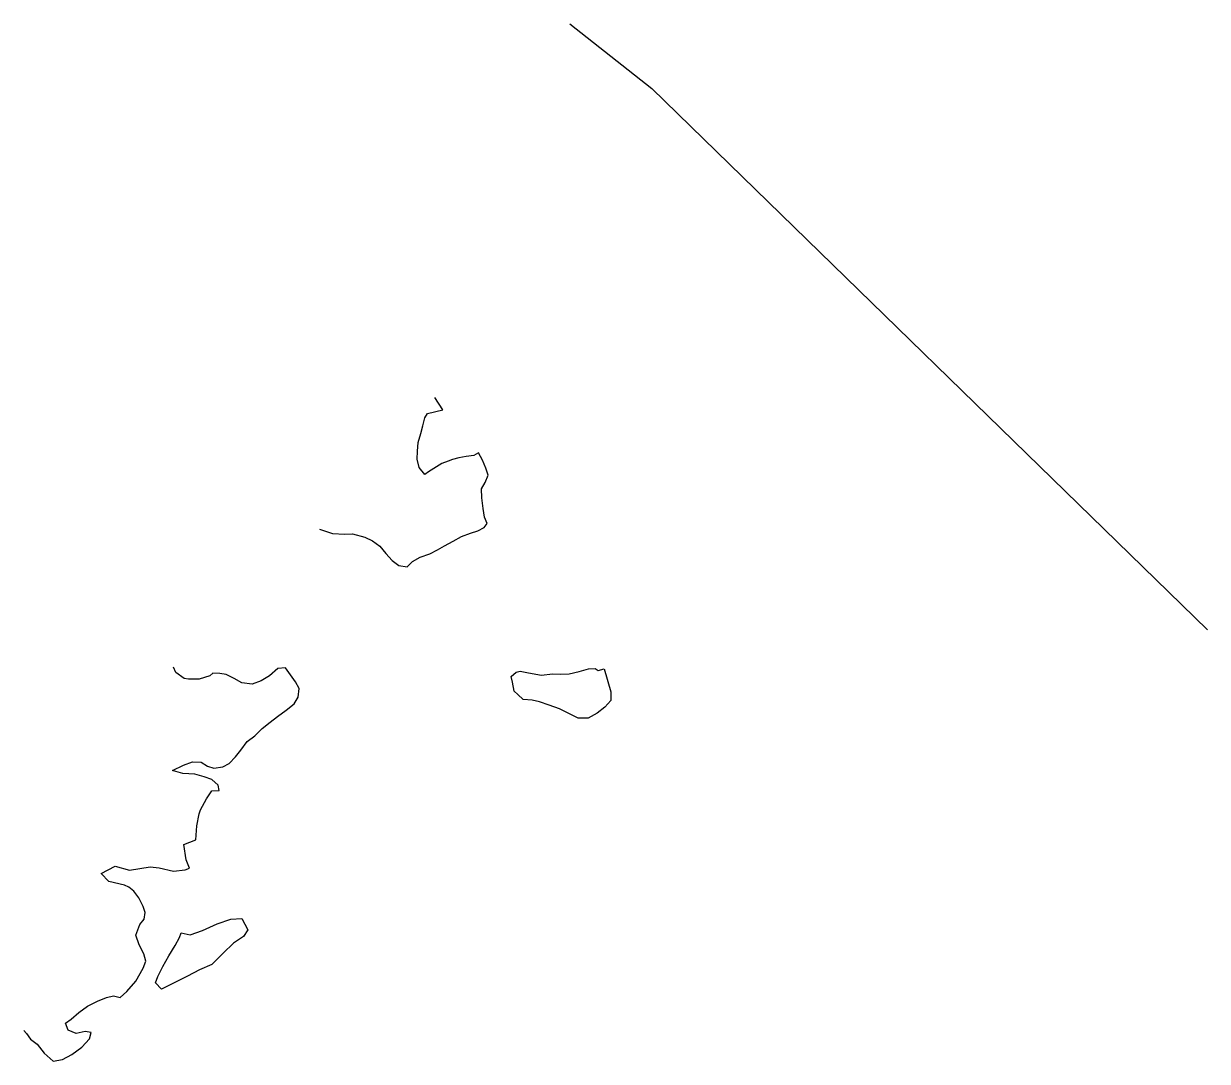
# Model space of a CAD drawing. Header units: inches. Extents: x 1415625 to 1415915, y 4192323 to 4192578.
import ezdxf

# ---------------------------------------------------------------- set-up
doc = ezdxf.new("R2010")
doc.units = ezdxf.units.IN
doc.header["$MEASUREMENT"] = 0

msp = doc.modelspace()

# ---------------------------------------------------------------- linework, layer by layer
for points in [[(1415759.16, 4192577.89), (1415779.27, 4192561.97), (1415915.48, 4192429.22)], [(1415697.84, 4192453.92), (1415701.03, 4192452.89), (1415704.03, 4192452.75), (1415705.93, 4192452.78), (1415708.9, 4192451.98), (1415710.84, 4192451.12), (1415712.6, 4192449.81), (1415714.1, 4192447.97), (1415715.61, 4192446.23), (1415717.29, 4192445.04), (1415719.33, 4192444.73), (1415720.66, 4192446.01), (1415722.52, 4192447.04), (1415724.86, 4192447.93), (1415726.79, 4192448.85), (1415728.5, 4192449.89), (1415730.61, 4192451.02), (1415732.63, 4192452.15), (1415734.81, 4192452.94), (1415736.65, 4192453.53), (1415738.19, 4192454.35), (1415738.94, 4192455.32), (1415738.3, 4192456.9), (1415737.92, 4192459.03), (1415737.64, 4192461.6), (1415737.5, 4192463.83), (1415738.44, 4192465.35), (1415739.16, 4192467.21), (1415738.6, 4192468.9), (1415737.82, 4192470.83), (1415736.79, 4192472.65), (1415735.65, 4192472.04), (1415733.75, 4192471.79), (1415731.99, 4192471.42), (1415730.39, 4192471.05), (1415729.34, 4192470.65), (1415727.82, 4192470.05), (1415724.56, 4192467.97), (1415723.66, 4192467.34), (1415722.24, 4192469.07), (1415721.77, 4192471.1), (1415721.86, 4192473.09), (1415722.03, 4192475.2), (1415722.68, 4192477.4), (1415723.16, 4192479.26), (1415723.65, 4192481.25), (1415724.33, 4192482.33), (1415728.04, 4192483.22), (1415726.08, 4192486.25)], [(1415625.3, 4192331.04), (1415625.98, 4192330.31), (1415626.95, 4192328.93), (1415628.63, 4192327.63), (1415630.35, 4192325.44), (1415632.56, 4192323.46), (1415634.79, 4192323.91), (1415637.14, 4192325.14), (1415639.52, 4192326.93), (1415641.43, 4192328.96), (1415641.81, 4192330.5), (1415640.4, 4192330.78), (1415638.16, 4192330.32), (1415636.22, 4192331.08), (1415635.58, 4192332.78), (1415636.98, 4192333.83), (1415638.79, 4192335.41), (1415640.91, 4192336.99), (1415643.42, 4192338.21), (1415645.59, 4192339.12), (1415647.35, 4192339.48), (1415648.99, 4192339.08), (1415650.56, 4192340.56), (1415652.81, 4192343.13), (1415654.61, 4192346.28), (1415655.24, 4192348.03), (1415654.77, 4192349.83), (1415653.6, 4192352), (1415652.76, 4192354.37), (1415653.74, 4192356.99), (1415654.83, 4192358.28), (1415655.06, 4192359.94), (1415654.57, 4192361.41), (1415653.56, 4192363.57), (1415652.29, 4192365.18), (1415651.07, 4192366.12), (1415649.98, 4192366.62), (1415646.15, 4192367.57), (1415644.26, 4192369.54), (1415647.74, 4192371.28), (1415651.25, 4192370.34), (1415656.27, 4192371.12), (1415658.48, 4192370.91), (1415662, 4192370.09), (1415664.86, 4192370.4), (1415665.98, 4192370.8), (1415665.13, 4192372.84), (1415664.58, 4192376.65), (1415667.48, 4192377.74), (1415667.79, 4192381.17), (1415668.32, 4192384.15), (1415668.68, 4192385.14), (1415670.14, 4192387.85), (1415671.42, 4192389.8), (1415673.24, 4192389.83), (1415672.98, 4192391.18), (1415671.46, 4192392.58), (1415669.51, 4192393.22), (1415667.25, 4192393.88), (1415664.33, 4192394.01), (1415662.06, 4192394.67), (1415661.81, 4192394.79), (1415664.5, 4192396.11), (1415666.67, 4192396.91), (1415668.8, 4192396.81), (1415670.34, 4192395.85), (1415671.9, 4192395.34), (1415674.13, 4192395.69), (1415675.67, 4192396.51), (1415677.24, 4192398.11), (1415678.5, 4192399.72), (1415680.1, 4192401.87), (1415681.98, 4192403.23), (1415683.8, 4192405.04), (1415685.69, 4192406.63), (1415687.49, 4192407.99), (1415689.62, 4192409.57), (1415691.58, 4192411.15), (1415692.61, 4192412.77), (1415692.86, 4192414.88), (1415691.9, 4192416.47), (1415690.71, 4192418.2), (1415689.52, 4192419.92), (1415687.62, 4192419.78), (1415685.56, 4192417.98), (1415683.53, 4192416.74), (1415681.28, 4192415.95), (1415678.76, 4192416.28), (1415676.91, 4192417.36), (1415674.98, 4192418.34), (1415673.4, 4192418.52), (1415671.69, 4192418.6), (1415670.93, 4192417.96), (1415668.36, 4192417.19), (1415665.67, 4192417.2), (1415664.65, 4192417.35), (1415662.58, 4192418.78), (1415661.99, 4192420.12)], [(1415744.79, 4192417.79), (1415746.02, 4192418.85), (1415746.99, 4192419.14), (1415749.1, 4192418.72), (1415752.24, 4192418.13), (1415754.94, 4192418.46), (1415757, 4192418.36), (1415759.06, 4192418.5), (1415761.46, 4192419.06), (1415763.78, 4192419.73), (1415765.44, 4192419.77), (1415766.13, 4192419.29), (1415767.57, 4192419.67), (1415769.22, 4192414.04), (1415769.28, 4192411.92), (1415767.79, 4192410.32), (1415765.91, 4192408.85), (1415763.71, 4192407.61), (1415761.26, 4192407.61), (1415759.25, 4192408.59), (1415756.7, 4192409.92), (1415754.13, 4192410.82), (1415751.79, 4192411.59), (1415749.99, 4192412), (1415747.79, 4192412.21), (1415746.41, 4192413.38), (1415745.58, 4192414.2), (1415745.13, 4192416.44), (1415744.79, 4192417.79)], [(1415663.94, 4192354.98), (1415666.13, 4192354.44), (1415669.1, 4192355.53), (1415672.73, 4192357.15), (1415676.11, 4192358.34), (1415678.8, 4192358.44), (1415680.26, 4192355.7), (1415679.16, 4192354.09), (1415676.71, 4192352.41), (1415674.23, 4192349.97), (1415671.42, 4192347.2), (1415668.44, 4192345.89), (1415665.44, 4192344.35), (1415662.69, 4192342.92), (1415659.05, 4192341.19), (1415657.62, 4192342.7), (1415658.16, 4192344.23), (1415659.38, 4192346.73), (1415660.92, 4192349.33), (1415662.45, 4192351.82), (1415663.49, 4192353.78), (1415663.94, 4192354.98)]]:
    msp.add_lwpolyline(points)

doc.saveas('drawing.dxf')
